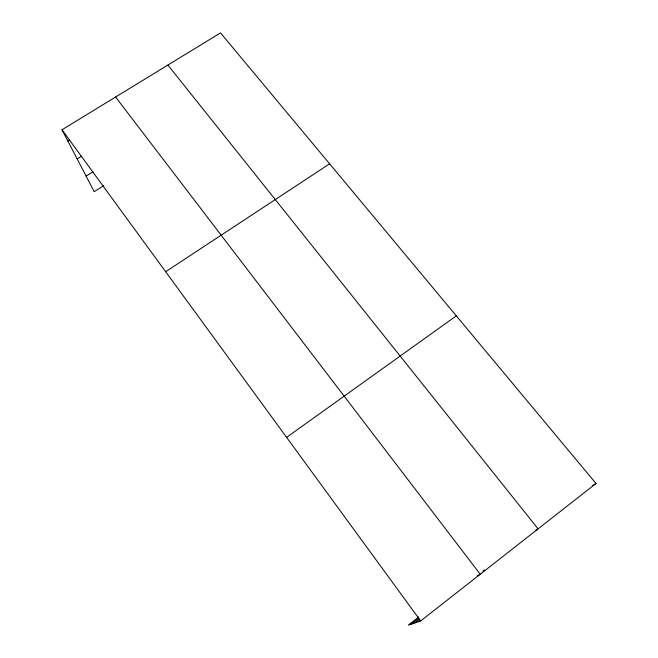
<?xml version="1.0" encoding="UTF-8"?>
<svg xmlns="http://www.w3.org/2000/svg" width="658" height="658" viewBox="0 0 658 658"><rect width="100%" height="100%" fill="white"/><g stroke="black" fill="none" stroke-linecap="round" stroke-linejoin="round"><path stroke-width="0.99" d="M414.787 622.929L419.631 619.137M418.389 621.72L420.001 620.453M482.906 571.144L484.518 569.877M418.792 616.916L408.338 625.1L420.668 620.955L596 483.474L220.512 32.9L62 129.774L94.209 191.675L103.775 185.655M411.382 624.072L418.562 618.454M286.608 437.364L456.315 315.856M165.651 271.721L329.609 163.809M592.726 485.555L596 483.474M86.108 176.105L93.049 171.763M77.159 158.907L81.51 156.217M67.84 140.985L69.584 139.915M535.497 530.414L538.096 528.876L167.897 65.052M477.215 575.808L480.233 574.245L115.586 97.022M62 129.774L420.668 620.955"/></g></svg>
